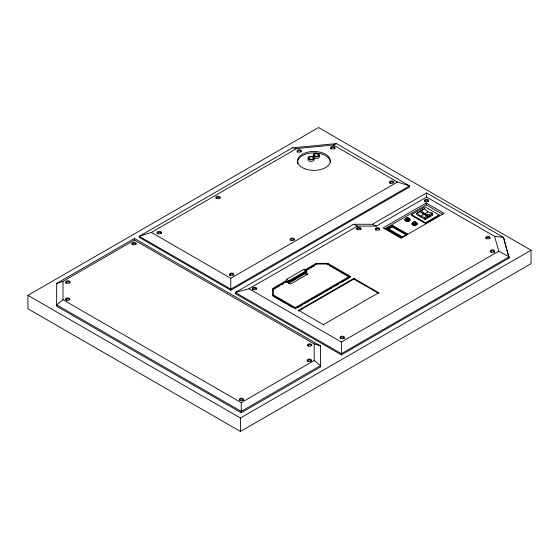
<?xml version="1.0" encoding="UTF-8"?>
<svg xmlns="http://www.w3.org/2000/svg" width="559" height="559" viewBox="0 0 559 559"><rect width="100%" height="100%" fill="white"/><g stroke="black" fill="none" stroke-linecap="round" stroke-linejoin="round"><path stroke-width="0.84" d="M63.006 281.345L63.006 299.736L56.655 304.83L241.229 411.389L320.517 365.614L314.165 360.527L314.165 343.862L134.446 240.104L63.006 281.345L56.655 283.399L56.655 306.185L241.229 412.745L320.517 366.97L320.517 345.916L134.446 238.483L56.655 283.399M27.95 295.334L318.574 127.543L531.05 250.215L531.05 263.666L240.426 431.457L27.95 308.785L27.95 295.334L240.426 418.006L531.05 250.215M292.504 147.807L139.233 236.296L139.233 237.365L230.783 290.219L409.628 186.965L409.628 185.902L336.385 143.614L292.504 147.807L296.619 148.575L333.437 145.054L336.385 143.614M333.437 145.054L397.505 182.045L409.628 185.902L230.783 289.157L139.233 236.296L151.356 232.439L296.619 148.575M151.356 232.439L230.783 278.298L397.505 182.045M353.498 224.271L235.367 292.476L235.367 293.65L341.388 354.86L509.137 258.006L503.561 237.386L426.594 192.953L372.35 224.271L353.498 224.271L357.501 226.095L376.354 226.095L426.594 197.089L494.533 236.31L503.561 237.386L505.189 244.234M494.533 236.31L498.796 251.166L509.137 256.833L341.388 353.686L235.367 292.476L249.028 288.724L357.501 226.095M286.536 281.806L286.536 279.346L304.054 269.235L306.472 270.626L306.835 272.072L289.317 282.183L287.64 281.219L287.64 282.449M286.746 280.352L272.401 288.633L272.401 295.83M304.11 270.332L316.184 263.359L327.819 263.359L350.745 276.593L295.327 308.589L272.401 295.355M305.165 270.675L316.673 264.03L327.336 264.03L349.096 276.593L349.096 277.914M272.401 289.953L279.954 285.6M281.463 284.727L283.727 283.42M285.237 282.547L286.746 281.673M306.374 270.339L314.675 265.546M286.536 279.346L288.954 280.744L306.472 270.626M289.317 282.183L289.317 281.38L306.835 271.262M426.231 202.98L383.125 227.869L401.02 238.204L444.132 213.314L426.231 202.98L426.231 204.825L384.634 228.841M288.374 283.35L305.165 273.651L307.282 274.881M386.653 228.75L392.369 225.452L407.749 234.333L392.369 225.71L386.653 228.75L402.04 237.896M411.557 214.593L425.036 206.809L439.053 214.901L439.053 215.781L425.574 223.565L411.557 215.474L411.557 214.593L425.574 222.685L439.053 214.901M388.26 228.708L392.376 226.332L406.54 234.507L406.54 235.122L392.376 226.947L388.26 229.323L388.26 228.708L402.431 236.883L406.54 234.507M420.731 210.862L424.637 208.71L428.054 211.924L432.219 213.091L432.687 215.208L429.41 217.095L420.731 212.085L420.731 210.862L424.637 208.71M416.504 213.405L420.186 211.442L423.68 214.502L427.53 215.683L428.229 217.744L425.182 219.505L416.504 214.495L416.504 213.405L420.186 211.442M421.36 210.603L424.777 213.817L428.054 211.924M417.14 213.203L420.634 216.263L423.68 214.502M420.634 216.263L424.484 217.444L427.53 215.683M424.777 213.817L428.942 214.977L432.219 213.091M429.41 217.095L429.41 215.879L432.687 213.992M425.182 219.505L425.182 218.485L428.229 216.731M273.575 295.075L295.327 307.632L349.096 276.593M297.57 307.66L302.796 304.641M304.292 303.782L305.78 302.915M307.275 302.056L309.518 300.763M311.007 299.897L312.502 299.037M313.997 298.178L331.92 287.829M333.409 286.963L338.642 283.951M340.131 283.085L348.348 278.34M378.688 292.727L353.854 278.389L298.562 310.315L323.388 324.646L378.688 292.727L378.688 293.426M298.562 311.014L353.854 279.095L377.933 292.993M249.028 288.724L341.388 342.045L498.796 251.166M63.006 299.736L241.229 402.634L314.165 360.527M314.165 343.862L320.517 345.916M372.35 224.271L376.354 226.095M426.231 204.825L442.637 214.3M386.653 229.008L401.306 237.47M329.3 265.532L330.781 266.384M332.256 267.237L334.478 268.523M335.952 269.375L337.433 270.228M338.915 271.08L346.307 275.349M347.789 276.202L350.004 277.488M274.322 296.829L286.327 303.754M287.829 304.62L293.077 307.653M424.484 217.444L425.182 218.485M288.954 280.744L289.317 281.38M428.942 214.977L429.41 215.879M505.65 245.855L506.349 248.287M506.817 249.908L509.137 258.006M426.594 192.953L426.594 197.089M425.574 222.685L425.574 223.565M402.431 236.883L402.431 237.498M392.376 226.332L392.376 226.947M353.854 278.389L353.854 279.095M341.388 342.045L341.388 354.86M327.819 263.359L327.819 264.68M323.388 324.646L323.388 325.352M316.184 263.359L316.184 264.68M305.165 273.651L305.165 272.338L307.988 273.966L290.47 284.084L286.208 281.617L273.575 288.912L273.575 296.396M295.327 307.632L295.327 308.952M241.229 402.634L241.229 412.745M240.426 418.006L240.426 431.457M230.783 278.298L230.783 290.219M134.446 238.483L134.446 240.104M65.613 299.82A2.152 1.244 0 0 1 67.688 298.897A2.152 1.244 0 0 1 69.77 299.82M239.413 400.048A2.152 1.244 0 0 1 241.495 399.126A2.152 1.244 0 0 1 243.57 400.048M375.48 230.175A2.152 1.244 0 0 1 377.563 228.61A2.152 1.244 0 0 1 379.638 230.175M356.712 229.511A2.152 1.244 0 0 1 358.864 228.268A2.152 1.244 0 0 1 361.016 229.511M252.451 289.821A2.152 1.244 0 0 1 253.975 288.297A2.152 1.244 0 0 1 256.609 289.178M416.022 222.922A2.047 1.181 0 0 1 416.141 224.515A2.047 1.181 0 0 1 413.401 224.725A2.047 1.181 0 0 1 412.801 223.167M415.868 222.643A2.585 1.495 0 0 1 416.553 224.893A2.585 1.495 0 0 1 412.591 224.893A2.585 1.495 0 0 1 413.283 222.643M415.868 222.468A2.585 1.495 0 0 1 416.553 224.718A2.585 1.495 0 0 1 412.591 224.718A2.585 1.495 0 0 1 413.283 222.468M65.662 283.022A2.152 1.244 0 0 1 67.821 281.778A2.152 1.244 0 0 1 69.973 283.022M408.14 218.527A2.585 1.495 0 0 1 409.593 220.826A2.585 1.495 0 0 1 405.359 220.826A2.585 1.495 0 0 1 406.805 218.527M408.14 218.352A2.585 1.495 0 0 1 409.593 220.651A2.585 1.495 0 0 1 405.359 220.651A2.585 1.495 0 0 1 406.805 218.352M131.882 244.528A2.152 1.244 0 0 1 133.755 243.298A2.152 1.244 0 0 1 136.117 244.206M290.149 239.965A2.152 1.244 0 0 1 292.231 239.042A2.152 1.244 0 0 1 294.313 239.965M215.956 198.117A2.152 1.244 0 0 1 218.038 197.201A2.152 1.244 0 0 1 220.12 198.117M297.178 152.251A2.152 1.244 0 0 1 298.702 150.727A2.152 1.244 0 0 1 301.336 151.608M330.746 149.05A2.152 1.244 0 0 1 332.829 147.485A2.152 1.244 0 0 1 334.911 149.05M389.56 183.107A2.152 1.244 0 0 1 391.433 181.878A2.152 1.244 0 0 1 393.795 182.786M408.922 218.96A2.047 1.181 0 0 1 408 220.931A2.047 1.181 0 0 1 405.499 219.484M307.289 361.554A2.152 1.244 0 0 1 309.372 359.989A2.152 1.244 0 0 1 311.454 361.554M340.096 338.055A2.152 1.244 0 0 1 342.457 337.147A2.152 1.244 0 0 1 344.33 338.377M307.534 345.7A2.152 1.244 0 0 1 309.616 344.777A2.152 1.244 0 0 1 311.698 345.7M490.229 251.767A2.152 1.244 0 0 1 492.863 250.886A2.152 1.244 0 0 1 494.387 252.409M424.344 201.506A2.152 1.244 0 0 1 426.496 200.262A2.152 1.244 0 0 1 428.655 201.506M485.82 238.33A2.152 1.244 0 0 1 487.902 237.407A2.152 1.244 0 0 1 489.977 238.33M318.833 155.584A3.123 1.803 0 0 1 318.085 158.092A3.123 1.803 0 0 1 313.732 157.666M313.173 156.786A3.123 1.803 0 0 1 313.201 156.317M297.751 163.724A16.372 9.454 0 0 1 312.935 152.887A16.372 9.454 0 0 1 330.306 162.564M313.816 158.707A3.123 1.803 0 0 1 311.111 161.411A3.123 1.803 0 0 1 308.407 158.707M315.723 156.653A2.152 1.244 0 0 1 317.358 156.779M310.538 159.608A2.208 1.272 0 0 1 311.684 159.608M229.525 275.252A2.152 1.244 0 0 1 231.678 274.008A2.152 1.244 0 0 1 233.837 275.252M157.065 233.536A2.152 1.244 0 0 1 159.224 232.292A2.152 1.244 0 0 1 161.376 233.536M66.612 300.253A2.152 1.244 0 0 0 69.847 299.177A2.152 1.244 0 0 0 66.612 298.101A2.152 1.244 0 0 0 66.612 300.253M240.412 400.482A2.152 1.244 0 0 0 243.647 399.406A2.152 1.244 0 0 0 240.412 398.329A2.152 1.244 0 0 0 240.412 400.482M357.788 229.616A2.152 1.244 0 0 0 361.016 228.54A2.152 1.244 0 0 0 357.788 227.464A2.152 1.244 0 0 0 357.788 229.616M253.451 289.611A2.152 1.244 0 0 0 256.686 288.535A2.152 1.244 0 0 0 253.451 287.452A2.152 1.244 0 0 0 253.451 289.611M376.48 229.966A2.152 1.244 0 0 0 379.715 228.89A2.152 1.244 0 0 0 376.48 227.813A2.152 1.244 0 0 0 376.48 229.966M216.962 198.55A2.152 1.244 0 0 0 220.19 197.474A2.152 1.244 0 0 0 216.962 196.398A2.152 1.244 0 0 0 216.962 198.55M66.745 283.133A2.152 1.244 0 0 0 69.973 282.057A2.152 1.244 0 0 0 66.745 280.981A2.152 1.244 0 0 0 66.745 283.133M132.958 244.639A2.152 1.244 0 0 0 136.186 243.563A2.152 1.244 0 0 0 132.958 242.487A2.152 1.244 0 0 0 132.958 244.639M297.73 151.845A2.152 1.244 0 0 0 301.336 151.286A2.152 1.244 0 0 0 298.702 149.763A2.152 1.244 0 0 0 297.73 151.845M331.305 148.638A2.152 1.244 0 0 0 334.911 148.086A2.152 1.244 0 0 0 332.27 146.563A2.152 1.244 0 0 0 331.305 148.638M390.636 183.219A2.152 1.244 0 0 0 393.864 182.143A2.152 1.244 0 0 0 390.636 181.067A2.152 1.244 0 0 0 390.636 183.219M291.155 240.398A2.152 1.244 0 0 0 294.383 239.322A2.152 1.244 0 0 0 291.155 238.246A2.152 1.244 0 0 0 291.155 240.398M413.129 223.977A2.047 1.181 0 0 0 416.553 223.446A2.047 1.181 0 0 0 414.044 222A2.047 1.181 0 0 0 413.129 223.977M413.877 223.314A1.397 0.811 0 0 0 415.973 222.615A1.397 0.811 0 0 0 413.877 221.916A1.397 0.811 0 0 0 413.877 223.314M406.449 220.197A2.047 1.181 0 0 0 409.523 219.177A2.047 1.181 0 0 0 406.449 218.157A2.047 1.181 0 0 0 406.449 220.197M406.77 219.352A1.397 0.811 0 0 0 408.874 218.653A1.397 0.811 0 0 0 406.77 217.947A1.397 0.811 0 0 0 406.77 219.352M341.095 338.488A2.152 1.244 0 0 0 344.33 337.412A2.152 1.244 0 0 0 341.095 336.329A2.152 1.244 0 0 0 341.095 338.488M491.228 252.2A2.152 1.244 0 0 0 494.463 251.124A2.152 1.244 0 0 0 491.228 250.048A2.152 1.244 0 0 0 491.228 252.2M308.295 361.338A2.152 1.244 0 0 0 311.524 360.262A2.152 1.244 0 0 0 308.295 359.185A2.152 1.244 0 0 0 308.295 361.338M308.54 346.126A2.152 1.244 0 0 0 311.775 345.05A2.152 1.244 0 0 0 308.54 343.974A2.152 1.244 0 0 0 308.54 346.126M486.826 238.763A2.152 1.244 0 0 0 490.054 237.687A2.152 1.244 0 0 0 486.826 236.604A2.152 1.244 0 0 0 486.826 238.763M425.42 201.61A2.152 1.244 0 0 0 428.655 200.534A2.152 1.244 0 0 0 425.42 199.458A2.152 1.244 0 0 0 425.42 201.61M304.215 168.511A16.372 9.454 0 0 0 330.208 161.977A16.372 9.454 0 0 0 307.401 152.244A16.372 9.454 0 0 0 304.215 168.511M230.601 275.356A2.152 1.244 0 0 0 233.837 274.28A2.152 1.244 0 0 0 230.601 273.204A2.152 1.244 0 0 0 230.601 275.356M158.148 233.648A2.152 1.244 0 0 0 161.376 232.572A2.152 1.244 0 0 0 158.148 231.496A2.152 1.244 0 0 0 158.148 233.648M309.553 158.924A2.208 1.272 0 0 0 313.243 158.358A2.208 1.272 0 0 0 310.538 156.793A2.208 1.272 0 0 0 309.553 158.924M308.903 159.301A3.123 1.803 0 0 0 314.13 158.49A3.123 1.803 0 0 0 310.301 156.282A3.123 1.803 0 0 0 308.903 159.301M315.206 156.115A2.152 1.244 0 0 0 318.434 155.039A2.152 1.244 0 0 0 315.206 153.963A2.152 1.244 0 0 0 315.206 156.115M314.284 156.429A3.123 1.803 0 0 0 319.364 155.346A3.123 1.803 0 0 0 315.199 153.348A3.123 1.803 0 0 0 314.284 156.429"/></g></svg>
